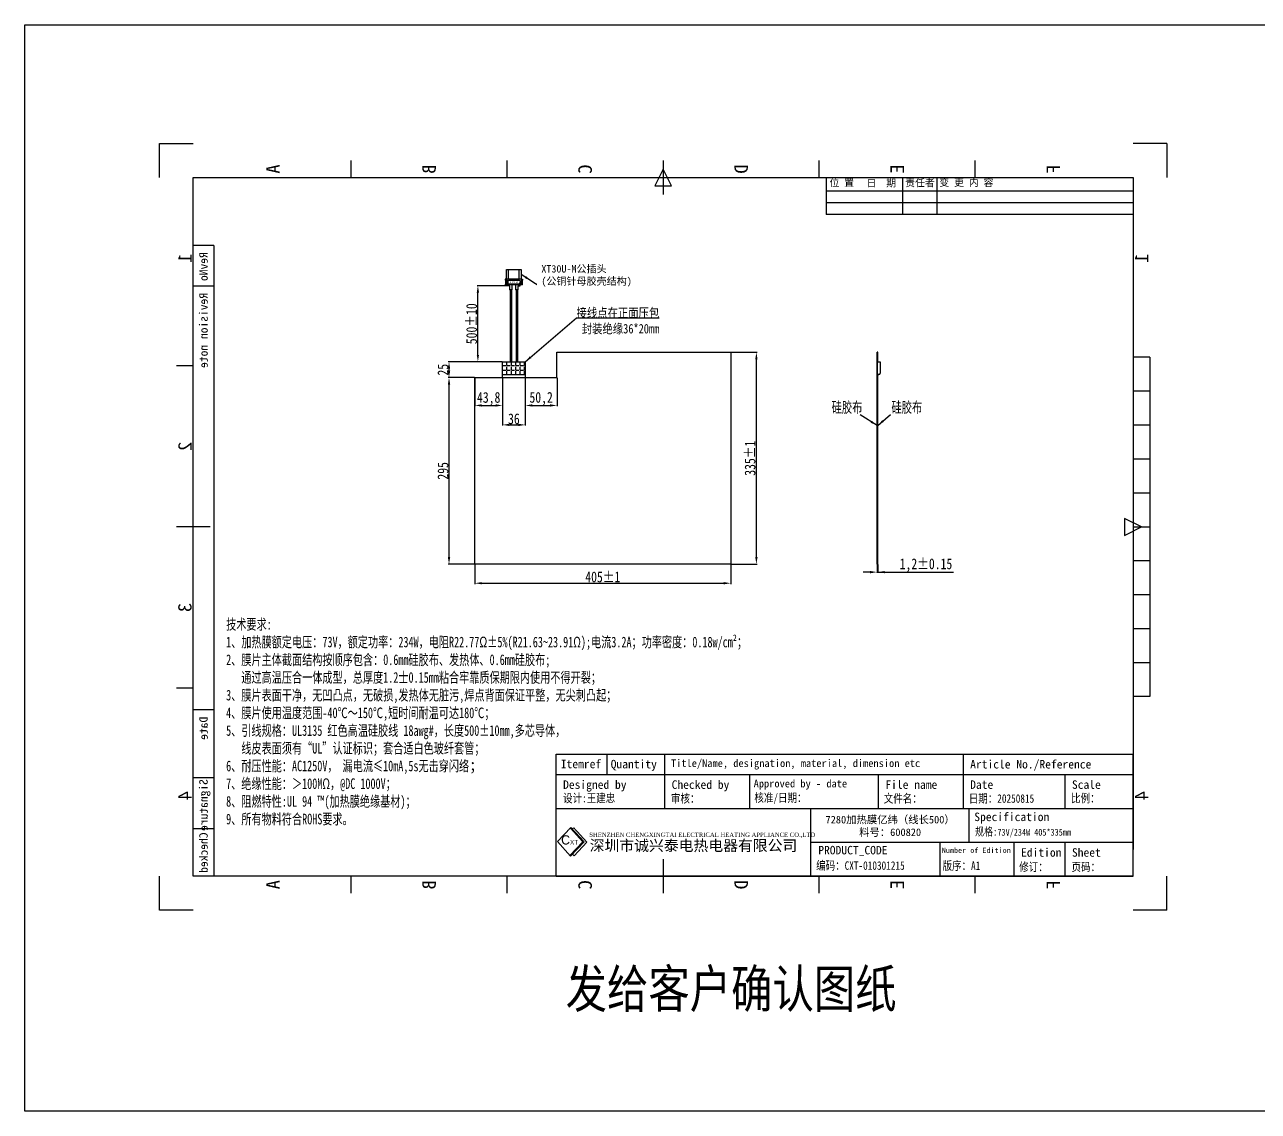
# Model space of a CAD drawing. Header units: millimetres. Extents: x 10174 to 16450, y -14395 to -12676.
# Drawn here: x 10174 to 12126, y -14395 to -12676 of the extents above; entities that cross this region are included whole.
import ezdxf
from ezdxf.enums import TextEntityAlignment as Align

# ---------------------------------------------------------------- set-up
doc = ezdxf.new("R2010")
doc.units = ezdxf.units.MM
for name, color, linetype in [('7标注层', 7, 'Continuous'), ('FRAME 025', 7, 'Continuous'), ('FRAME 050', 6, 'Continuous'), ('FRAME 070', 5, 'Continuous'), ('FRAME 200', 8, 'Continuous'), ('参照', 6, 'Continuous'), ('标注', 3, 'Continuous')]:
    doc.layers.add(name, color=color, linetype=linetype)
doc.styles.add('10号', font='', dxfattribs={"width": 0.7, "height": 15})
doc.styles.add('ISO Proportional', font='simhei.ttf', dxfattribs={"width": 0.8})
doc.styles.get("Standard").update_dxf_attribs({"font": 'arial.ttf'})
doc.styles.add('仿宋', font='simfang.ttf', dxfattribs={"width": 0.7, "height": 16})
doc.styles.add('标注', font='', dxfattribs={"height": 12})
doc.styles.get('10号').set_extended_font_data('SimSun')
doc.styles.get('标注').set_extended_font_data('SimSun')
doc.dimstyles.new('ISO-25', dxfattribs={"dimtxt": 17, "dimasz": 11, "dimexe": 1.25, "dimexo": 0.625, "dimgap": 1, "dimtad": 1, "dimtoh": 1, "dimtxsty": 'ISO Proportional', "dimcen": 2.5, "dimclrd": 1, "dimclre": 1, "dimclrt": 256, "dimadec": 0, "dimazin": 0, "dimtfac": 1, "dimtmove": 0, "dimatfit": 3, "dimfxl": 1, "dimarcsym": 0})

# ---------------------------------------------------------------- blocks, each defined once
blk = doc.blocks.new('*D129')
at = {"color": 1, "lineweight": -2}
for p, q in [((11512.1, -13542.4), (11501.1, -13542.4)), ((11523.1, -13530.3), (11523.1, -13543.7)), ((11523.1, -13542.4), (11524.3, -13542.4)), ((11524.3, -13530.3), (11524.3, -13543.7)), ((11524.3, -13542.4), (11644.1, -13542.4))]:
    blk.add_line(p, q, dxfattribs=at)
at = {"color": 1}
for points in [[(11512.1, -13544.3), (11512.1, -13540.6), (11523.1, -13542.4)], [(11535.3, -13540.6), (11535.3, -13544.3), (11524.3, -13542.4)]]:
    blk.add_solid(points, dxfattribs=at)
at = {"layer": 'Defpoints', "color": 0}
for p in [(11523.1, -13529.7), (11524.3, -13529.7), (11524.3, -13542.4)]:
    blk.add_point(p, dxfattribs=at)
at = {"insert": (11600.5, -13531.5), "char_height": 17, "attachment_point": 5, "style": 'ISO Proportional'}
blk.add_mtext('1,2±0.15', dxfattribs=at)
blk = doc.blocks.new('*D126')
at = {"color": 1, "lineweight": -2}
for p, q in [((10941.3, -13089.3), (10890.2, -13089.3)), ((10891.4, -13198.7), (10891.4, -13100.3)), ((10929.7, -13209.7), (10890.2, -13209.7))]:
    blk.add_line(p, q, dxfattribs=at)
at = {"color": 1}
for points in [[(10893.2, -13100.3), (10889.6, -13100.3), (10891.4, -13089.3)], [(10889.6, -13198.7), (10893.2, -13198.7), (10891.4, -13209.7)]]:
    blk.add_solid(points, dxfattribs=at)
at = {"layer": 'Defpoints', "color": 0}
for p in [(10891.4, -13089.3), (10941.9, -13089.3), (10930.4, -13209.7)]:
    blk.add_point(p, dxfattribs=at)
at = {"insert": (10881.5, -13149.5), "char_height": 17, "attachment_point": 5, "rotation": 90, "style": 'ISO Proportional'}
blk.add_mtext('500±10', dxfattribs=at)
blk = doc.blocks.new('1')
for p, q in [((10307.6, -9761.5), (10308.8, -9760.1)), ((10307.6, -9763.4), (10307.6, -9761.5)), ((10307.8, -9742.4), (10309, -9741.1)), ((10307.8, -9744.3), (10307.8, -9742.4)), ((10307.8, -9744.3), (10307.8, -9746.2)), ((10307.8, -9746.2), (10309, -9747.5)), ((10308.8, -9766.6), (10308.8, -9760.1)), ((10308.8, -9760.1), (10324.4, -9760.1)), ((10309, -9747.5), (10309, -9741.1)), ((10309, -9741.1), (10321.9, -9741.1)), ((10324.2, -9747.5), (10309, -9747.5)), ((10321.9, -9741.1), (10321.9, -9733.9)), ((10321.9, -9733.9), (10324.4, -9733.9)), ((10324.4, -9780.8), (10324.4, -9727.1)), ((10324.4, -9727.1), (10327, -9727.1)), ((10342.6, -9730.7), (10324.4, -9730.7)), ((10324.4, -9733.1), (10327.5, -9733.1)), ((10327.5, -9735.7), (10324.4, -9735.7)), ((10327, -9727.1), (10327, -9730.7)), ((10327.2, -9736.5), (10331.1, -9734.3)), ((10327.2, -9736.5), (10327.2, -9771.4)), ((10327.5, -9733.1), (10327.5, -9735.7)), ((10338.5, -9727.9), (10328, -9727.9)), ((10328, -9727.9), (10328, -9730.7)), ((10331.1, -9734.3), (10331.1, -9730.7)), ((10335.8, -9734.3), (10331.1, -9734.3)), ((10335.8, -9730.7), (10335.8, -9734.3)), ((10335.8, -9734.3), (10339.5, -9736.7)), ((10338.5, -9727.9), (10338.5, -9730.7)), ((10342.6, -9726.9), (10339.5, -9726.9)), ((10339.5, -9726.9), (10339.5, -9730.7)), ((10339.5, -9736.7), (10339.5, -9771.2)), ((10342.6, -9730.7), (10342.6, -9726.9)), ((10342.6, -9777.1), (10342.6, -9730.7)), ((10342.6, -9730.7), (10373, -9730.7)), ((10342.6, -9736.9), (10373, -9736.9)), ((10373, -9730.7), (10373, -9777.1)), ((10307.6, -9763.4), (10307.6, -9765.3)), ((10307.6, -9765.3), (10308.8, -9766.6)), ((10321.9, -9766.6), (10308.8, -9766.6)), ((10321.9, -9766.6), (10321.9, -9773.9)), ((10321.9, -9773.9), (10324.4, -9773.9)), ((10327.5, -9772.1), (10324.4, -9772.1)), ((10324.4, -9774.7), (10327.5, -9774.7)), ((10342.6, -9777.1), (10324.4, -9777.1)), ((10324.4, -9780.8), (10327, -9780.8)), ((10327, -9780.8), (10327, -9777.1)), ((10327.2, -9771.4), (10331.1, -9773.6)), ((10327.5, -9774.7), (10327.5, -9772.1)), ((10328, -9779.9), (10328, -9777.1)), ((10338.5, -9779.9), (10328, -9779.9)), ((10335.8, -9773.6), (10331.1, -9773.6)), ((10331.1, -9773.6), (10331.1, -9777.1)), ((10335.8, -9773.6), (10339.5, -9771.2)), ((10335.8, -9777.1), (10335.8, -9773.6)), ((10338.5, -9779.9), (10338.5, -9777.1)), ((10339.5, -9781), (10339.5, -9777.1)), ((10342.6, -9781), (10339.5, -9781)), ((10342.6, -9771), (10373, -9771)), ((10373, -9777.1), (10342.6, -9777.1)), ((10342.6, -9777.1), (10342.6, -9781))]:
    blk.add_line(p, q)
at = {"layer": '参照', "insert": (10335.8, -9741.9), "char_height": 5, "attachment_point": 1, "rotation": 270, "style": 'ISO Proportional'}
blk.add_mtext_dynamic_manual_height_columns('{\\C0;XT30U-M}', width=23.219, gutter_width=12.5, heights=[1.78], dxfattribs=at)
blk = doc.blocks.new('*D127')
at = {"color": 1, "lineweight": -2}
for p, q in [((10886.6, -13530.3), (10886.6, -13561.3)), ((11291.6, -13530.3), (11291.6, -13561.3)), ((10897.6, -13560), (11280.6, -13560))]:
    blk.add_line(p, q, dxfattribs=at)
at = {"color": 1}
for points in [[(10897.6, -13558.2), (10897.6, -13561.8), (10886.6, -13560)], [(11280.6, -13561.8), (11280.6, -13558.2), (11291.6, -13560)]]:
    blk.add_solid(points, dxfattribs=at)
at = {"layer": 'Defpoints', "color": 0}
for p in [(10886.6, -13529.7), (11291.6, -13529.7), (11291.6, -13560)]:
    blk.add_point(p, dxfattribs=at)
at = {"insert": (11089.1, -13550.1), "char_height": 17, "attachment_point": 5, "style": 'ISO Proportional'}
blk.add_mtext('405±1', dxfattribs=at)
blk = doc.blocks.new('*D128')
at = {"color": 1, "lineweight": -2}
for p, q in [((11292.2, -13194.7), (11333.4, -13194.7)), ((11332.1, -13518.7), (11332.1, -13205.7)), ((11292.2, -13529.7), (11333.4, -13529.7))]:
    blk.add_line(p, q, dxfattribs=at)
at = {"color": 1}
for points in [[(11334, -13205.7), (11330.3, -13205.7), (11332.1, -13194.7)], [(11330.3, -13518.7), (11334, -13518.7), (11332.1, -13529.7)]]:
    blk.add_solid(points, dxfattribs=at)
at = {"layer": 'Defpoints', "color": 0}
for p in [(11291.6, -13194.7), (11332.1, -13194.7), (11291.6, -13529.7)]:
    blk.add_point(p, dxfattribs=at)
at = {"insert": (11322.2, -13362.2), "char_height": 17, "attachment_point": 5, "rotation": 90, "style": 'ISO Proportional'}
blk.add_mtext('335±1', dxfattribs=at)
blk = doc.blocks.new('*D130')
at = {"color": 1, "lineweight": -2}
for p, q in [((10885.9, -13234.7), (10844.5, -13234.7)), ((10845.7, -13518.7), (10845.7, -13245.7)), ((10885.9, -13529.7), (10844.5, -13529.7))]:
    blk.add_line(p, q, dxfattribs=at)
at = {"color": 1}
for points in [[(10847.6, -13245.7), (10843.9, -13245.7), (10845.7, -13234.7)], [(10843.9, -13518.7), (10847.6, -13518.7), (10845.7, -13529.7)]]:
    blk.add_solid(points, dxfattribs=at)
at = {"layer": 'Defpoints', "color": 0}
for p in [(10845.7, -13234.7), (10886.6, -13234.7), (10886.6, -13529.7)]:
    blk.add_point(p, dxfattribs=at)
at = {"insert": (10836.2, -13382.2), "char_height": 17, "attachment_point": 5, "rotation": 90, "style": 'ISO Proportional'}
blk.add_mtext('295', dxfattribs=at)
blk = doc.blocks.new('*D131')
at = {"color": 1, "lineweight": -2}
for p, q in [((10886.6, -13235.3), (10886.6, -13280)), ((10930.4, -13235.3), (10930.4, -13280)), ((10897.6, -13278.7), (10919.4, -13278.7))]:
    blk.add_line(p, q, dxfattribs=at)
at = {"color": 1}
for points in [[(10897.6, -13276.9), (10897.6, -13280.6), (10886.6, -13278.7)], [(10919.4, -13280.6), (10919.4, -13276.9), (10930.4, -13278.7)]]:
    blk.add_solid(points, dxfattribs=at)
at = {"layer": 'Defpoints', "color": 0}
for p in [(10886.6, -13234.7), (10930.4, -13234.7), (10930.4, -13278.7)]:
    blk.add_point(p, dxfattribs=at)
at = {"insert": (10908.5, -13268.2), "char_height": 17, "attachment_point": 5, "style": 'ISO Proportional'}
blk.add_mtext('43,8', dxfattribs=at)
blk = doc.blocks.new('*D132')
at = {"color": 1, "lineweight": -2}
for p, q in [((10930.4, -13235.3), (10930.4, -13310.7)), ((10966.4, -13235.3), (10966.4, -13310.7)), ((10941.4, -13309.5), (10955.4, -13309.5))]:
    blk.add_line(p, q, dxfattribs=at)
at = {"color": 1}
for points in [[(10941.4, -13307.6), (10941.4, -13311.3), (10930.4, -13309.5)], [(10955.4, -13311.3), (10955.4, -13307.6), (10966.4, -13309.5)]]:
    blk.add_solid(points, dxfattribs=at)
at = {"layer": 'Defpoints', "color": 0}
for p in [(10930.4, -13234.7), (10966.4, -13234.7), (10966.4, -13309.5)]:
    blk.add_point(p, dxfattribs=at)
at = {"insert": (10948.4, -13300), "char_height": 17, "attachment_point": 5, "style": 'ISO Proportional'}
blk.add_mtext('36', dxfattribs=at)
blk = doc.blocks.new('*D133')
at = {"color": 1, "lineweight": -2}
for p, q in [((10966.4, -13235.3), (10966.4, -13280)), ((11016.6, -13235.3), (11016.6, -13280)), ((10977.4, -13278.7), (11005.6, -13278.7))]:
    blk.add_line(p, q, dxfattribs=at)
at = {"color": 1}
for points in [[(10977.4, -13276.9), (10977.4, -13280.6), (10966.4, -13278.7)], [(11005.6, -13280.6), (11005.6, -13276.9), (11016.6, -13278.7)]]:
    blk.add_solid(points, dxfattribs=at)
at = {"layer": 'Defpoints', "color": 0}
for p in [(10966.4, -13234.7), (11016.6, -13234.7), (11016.6, -13278.7)]:
    blk.add_point(p, dxfattribs=at)
at = {"insert": (10991.5, -13268.1), "char_height": 17, "attachment_point": 5, "style": 'ISO Proportional'}
blk.add_mtext('50,2', dxfattribs=at)
blk = doc.blocks.new('*D134')
at = {"color": 1, "lineweight": -2}
for p, q in [((10929.7, -13209.7), (10844.5, -13209.7)), ((10885.9, -13234.7), (10844.5, -13234.7)), ((10845.7, -13223.7), (10845.7, -13220.7))]:
    blk.add_line(p, q, dxfattribs=at)
at = {"color": 1}
for points in [[(10847.6, -13220.7), (10843.9, -13220.7), (10845.7, -13209.7)], [(10843.9, -13223.7), (10847.6, -13223.7), (10845.7, -13234.7)]]:
    blk.add_solid(points, dxfattribs=at)
at = {"layer": 'Defpoints', "color": 0}
for p in [(10845.7, -13209.7), (10930.4, -13209.7), (10886.6, -13234.7)]:
    blk.add_point(p, dxfattribs=at)
at = {"insert": (10836.2, -13222.2), "char_height": 17, "attachment_point": 5, "rotation": 90, "style": 'ISO Proportional'}
blk.add_mtext('25', dxfattribs=at)

msp = doc.modelspace()

# ---------------------------------------------------------------- hatches: boundary and pattern name
h = msp.add_hatch()
h.set_pattern_fill('ANGLE', color=3)
h.set_pattern_definition([(0, (10930.37, -13229.6655), (0, 6.985), [5.08, -1.905]), (90, (10930.37, -13229.6655), (-6.985, 4e-16), [5.08, -1.905])])
h.paths.add_polyline_path([(10930.37, -13229.665), (10966.37, -13229.665), (10966.37, -13209.665), (10930.37, -13209.665)])

# ---------------------------------------------------------------- linework, layer by layer
for p, q in [((11523.085, -13529.665), (11523.085, -13194.665)), ((11523.085, -13194.665), (11523.085, -13229.665)), ((11524.285, -13194.665), (11523.085, -13194.665)), ((11524.285, -13209.665), (11524.285, -13194.665)), ((10930.37, -13234.665), (10930.37, -13209.665)), ((10930.37, -13209.665), (10966.37, -13209.665)), ((10966.37, -13209.665), (10966.37, -13234.665)), ((11523.085, -13209.665), (11528.085, -13209.665)), ((11528.085, -13209.665), (11528.085, -13227.665)), ((10930.37, -13229.665), (10966.37, -13229.665)), ((11526.085, -13229.665), (11523.085, -13229.665)), ((11523.085, -13229.665), (11526.085, -13229.665)), ((11523.085, -13234.665), (11524.285, -13234.665)), ((11524.285, -13529.665), (11524.285, -13229.665)), ((11523.085, -13529.665), (11524.285, -13529.665))]:
    msp.add_line(p, q)
at = {"lineweight": 9}
for p, q in [((11017.481, -13968.504), (11038.103, -13991.59)), ((11037.149, -13990.521), (11057.511, -13969.167)), ((11038.103, -13991.59), (11059.413, -13969.243)), ((11043.503, -13991.087), (11063.809, -13969.794)), ((11040.878, -13988.68), (11043.503, -13991.087))]:
    msp.add_line(p, q, dxfattribs=at)
for points in [[(10944.97, -13209.665), (10944.97, -13096.398), (10942.37, -13096.398), (10942.37, -13209.665)], [(10954.37, -13209.665), (10954.37, -13096.398), (10951.77, -13096.398), (10951.77, -13209.665)]]:
    msp.add_lwpolyline(points)
msp.add_lwpolyline([(11016.57, -13234.665), (11016.57, -13194.665), (11291.57, -13194.665), (11291.57, -13529.665), (10886.57, -13529.665), (10886.57, -13234.665)], close=True)
msp.add_arc((11526.085, -13227.665), 2, 270, 0)
at = {"layer": 'FRAME 050'}
for p, q in [((10690.689, -12918.148), (10690.689, -12891.305)), ((10937.645, -12918.148), (10937.645, -12891.305)), ((11184.601, -12904.727), (11171.18, -12931.57)), ((11184.601, -12891.305), (11184.601, -12944.991)), ((11198.023, -12931.57), (11184.601, -12904.727)), ((11431.558, -12918.148), (11431.558, -12891.305)), ((11678.514, -12918.148), (11678.514, -12891.305)), ((11171.18, -12931.57), (11198.023, -12931.57)), ((10441.048, -13726.007), (10414.205, -13726.007)), ((11184.601, -13996.668), (11184.601, -14050.354)), ((10690.689, -14050.354), (10690.689, -14023.511)), ((10937.645, -14050.354), (10937.645, -14023.511)), ((11431.558, -14050.354), (11431.558, -14023.511)), ((11678.514, -14050.354), (11678.514, -14023.511))]:
    msp.add_line(p, q, dxfattribs=at)
for points in [[(10441.048, -13215.988), (10414.205, -13215.988)], [(11954.998, -13202.567), (11928.155, -13202.567)], [(11954.998, -13256.253), (11928.155, -13256.253)], [(11954.998, -13309.939), (11928.155, -13309.939)], [(11954.998, -13363.625), (11928.155, -13363.625)], [(11954.998, -13417.312), (11928.155, -13417.312)], [(10467.891, -13470.998), (10414.205, -13470.998)], [(11928.155, -13470.998), (11954.998, -13470.998)], [(11954.998, -13524.684), (11928.155, -13524.684)], [(11954.998, -13578.37), (11928.155, -13578.37)]]:
    msp.add_lwpolyline(points, dxfattribs=at)
msp.add_lwpolyline([(11914.733, -13457.576), (11914.733, -13484.419), (11941.576, -13470.998)], close=True, dxfattribs=at)
at = {"layer": 'FRAME 070'}
for p, q in [((10441.048, -12918.148), (11928.155, -12918.148)), ((10441.048, -14023.511), (10441.048, -12918.148)), ((11442.422, -12918.148), (11442.422, -12976.619)), ((11563.56, -12918.148), (11563.56, -12976.619)), ((11617.896, -12918.148), (11617.896, -12976.619)), ((11928.155, -12939.534), (11442.422, -12939.534)), ((11928.155, -12958.011), (11442.422, -12958.011)), ((11928.155, -12976.619), (11442.422, -12976.619)), ((10473.26, -13025.52), (10473.26, -14023.511)), ((10473.26, -13760.449), (10441.048, -13760.449)), ((10473.26, -13867.821), (10441.048, -13867.821)), ((10473.26, -13948.35), (10441.048, -13948.35)), ((11418.136, -13969.825), (11928.155, -13969.825)), ((11623.201, -14023.511), (11623.201, -13969.825)), ((11740.253, -14023.511), (11740.253, -13969.825)), ((11820.782, -14023.511), (11820.782, -13969.825)), ((11928.155, -14023.511), (10441.048, -14023.511)), ((11015.49, -14023.511), (11928.155, -14023.511))]:
    msp.add_line(p, q, dxfattribs=at)
for points in [[(10473.26, -13025.52), (10441.048, -13025.52)], [(10473.26, -13089.944), (10441.048, -13089.944)]]:
    msp.add_lwpolyline(points, dxfattribs=at)
at = {"layer": 'FRAME 200'}
for p, q in [((10387.362, -12918.148), (10387.362, -12864.462)), ((10387.362, -12864.462), (10441.048, -12864.462)), ((11981.841, -12864.462), (11928.155, -12864.462)), ((11981.841, -12864.462), (11981.841, -12918.148)), ((10387.362, -14077.197), (10387.362, -14023.511)), ((11981.841, -14077.197), (11981.841, -14023.511)), ((10441.048, -14077.197), (10387.362, -14077.197)), ((11981.841, -14077.197), (11928.155, -14077.197))]:
    msp.add_line(p, q, dxfattribs=at)

# ---------------------------------------------------------------- block references
at = {"color": 0, "xscale": 0.5, "yscale": 0.5, "zscale": 0.5, "rotation": 89.99999999999999}
msp.add_blockref('1', (6071.377, -18250.203), dxfattribs=at)

# ---------------------------------------------------------------- texts
at = {"insert": (11178.435, -13166.518), "char_height": 15, "width": 600, "attachment_point": 9, "style": 'ISO Proportional'}
msp.add_mtext('接线点在正面压包\\P封装绝缘36*20mm', dxfattribs=at)
at = {"insert": (11030.223, -14171.539), "char_height": 60, "attachment_point": 1, "style": 'ISO Proportional'}
msp.add_mtext_dynamic_manual_height_columns('发给客户确认图纸', width=2055.03533, gutter_width=12.5, heights=[-80.899], dxfattribs=at)
at = {"layer": '7标注层', "color": 240, "char_height": 17, "attachment_point": 7, "style": '10号'}
for insert in [(11451.236, -13292.134), (11545.918, -13292.134)]:
    msp.add_mtext_dynamic_manual_height_columns('硅胶布', width=80.40933, gutter_width=12.5, heights=[-22.603], dxfattribs=dict(at, insert=insert))
at = {"layer": 'FRAME 025', "style": 'ISO Proportional', "text_generation_flag": 2}
for s, height, p in [('RevNo', 13.4215, (10457.154, -13036.258)), ('Revision note', 13.42154, (10457.154, -13100.681)), ('Date', 13.4215, (10457.154, -13771.186)), ('Signature', 13.4215, (10457.154, -13869.759)), ('Checked', 13.4215, (10457.154, -13954.164))]:
    msp.add_text(s, height=height, rotation=90, dxfattribs=at).set_placement(p, align=Align.MIDDLE_LEFT)
at = {"layer": 'FRAME 025', "style": 'ISO Proportional'}
for s, height, p in [('Number of Edition', 8.20691, (11625.567, -13982.528)), ('Edition', 13.4215, (11750.99, -13985.931)), ('Sheet', 13.4215, (11831.52, -13985.931))]:
    msp.add_text(s, height=height, dxfattribs=at).set_placement(p, align=Align.MIDDLE_LEFT)
at = {"layer": 'FRAME 025', "insert": (10492.975, -13616.578), "char_height": 16.8, "width": 1586.54195, "attachment_point": 1, "style": '仿宋', "bg_fill": 2}
msp.add_mtext('{\\fSimHei|b0|i0|c134|p49;\\C0;技术要求:\\P\\pxt32.29274;1、加热膜额定电压：73V，额定功率：234W，电阻R22.77\\fArial|b0|i0|c0|p34;Ω\\fSimHei|b0|i0|c134|p49;±5%(R21.63~23.91Ω);电流3.2A；功率密度：0.18w/cm\\fSimSun|b0|i0|c134|p2;²\\fSimHei|b0|i0|c134|p49;；^J\\fSimSun|b0|i0|c134|p2;\\C256;2、膜片主体截面结构按顺序包含：\\fSimHei|b0|i0|c134|p49;0.6mm硅胶布、发热体、0.6mm硅胶布;\\P\\ptz;   通过高温压合一体成型，总厚度1.2士0.15mm粘合牢靠质保期限内使用不得开裂\\C0;；\\P3、膜片表面干净，无凹凸点，无破损,发热体无脏污,\\C256;焊点背面保证平整，无尖刺凸起\\C0;；\\P4、膜片使用温度范围-40℃～150℃,短时间耐温可达180℃；\\P\\pt39.648857;5、引线规格：UL3135 红色高温硅胶线 18awg#，长度500±10mm,多芯导体，\\P   线皮表面须有“UL”认证标识；套合适白色玻纤套管；\\P\\pt10.844456;6、\\C256;耐压性能：AC1250V， 漏电流≤10mA,5s无击穿闪络\\fSimSun|b0|i0|c134|p2;\\W1;； \\P\\ptz;\\fSimHei|b0|i0|c134|p49;\\W0.7;7、绝缘性能：＞100MΩ，@DC 1000V；\\P8、阻燃特性:UL 94 \\fSimSun|b0|i0|c134|p2;™\\fSimHei|b0|i0|c134|p49;(加热膜绝缘基材)；\\P9、所有物料符合ROHS要求。}', dxfattribs=at)
at = {"layer": 'FRAME 025', "color": 1, "insert": (11068.342, -13966.351), "char_height": 18.06255, "width": 344.0486, "attachment_point": 1}
msp.add_mtext('{\\fSimSun|b0|i0|c134|p2;\\H0.9524x;深圳市诚兴泰电热电器有限公司}', dxfattribs=at)
at = {"layer": 'FRAME 025', "char_height": 13.42154, "attachment_point": 1, "style": 'ISO Proportional'}
for s, insert, width in [('{\\fSimSun|b0|i0|c134|p2;编码：CXT-010301215}', (11426.72, -13999.906), 278.66226), ('{\\fSimSun|b0|i0|c134|p2;版序：A1}', (11626.738, -14000.194), 137.64471), ('{\\fￋￎￌﾣﾤ|b0|i0|c134|p2;修订：}', (11748.053, -14002.134), 110.05661), ('{\\fￋￎￌﾣﾤ|b0|i0|c134|p2;页码：}', (11830.878, -14002.119), 110.05661)]:
    msp.add_mtext(s, dxfattribs=dict(at, insert=insert, width=width))
at = {"layer": 'FRAME 025', "style": 'ISO Proportional', "flags": 8}
msp.add_attdef('PRODUCT_CODE', text='X', height=13.422, dxfattribs=at).set_placement((11484.842, -13983.446), align=Align.MIDDLE)
at = {"layer": 'FRAME 050', "style": 'ISO Proportional', "text_generation_flag": 2}
for s, p in [('A', (10567.211, -12904.727)), ('B', (10814.167, -12904.727)), ('C', (11061.123, -12904.727)), ('D', (11308.08, -12904.727)), ('E', (11555.036, -12904.727)), ('F', (11801.992, -12904.727)), ('1', (10427.627, -13045.653)), ('1', (11941.576, -13045.653)), ('2', (10427.627, -13343.493)), ('3', (10427.627, -13598.502)), ('4', (10427.627, -13896.006)), ('A', (10567.211, -14036.932)), ('B', (10814.167, -14036.932)), ('C', (11061.123, -14036.932)), ('D', (11308.08, -14036.932)), ('E', (11555.036, -14036.932)), ('F', (11801.992, -14036.932))]:
    msp.add_text(s, height=21.474, rotation=90, dxfattribs=at).set_placement(p, align=Align.MIDDLE)
at = {"layer": '标注', "char_height": 11.4387, "attachment_point": 1, "style": '标注'}
for s, insert, width in [('位 置', (11447.816, -12920.649), 224.49931), ('日  期', (11506.342, -12921.18), 99.17054), ('责任者', (11567.604, -12920.873), 226.9257), ('变 更 内 容', (11621.643, -12920.247), 209.62677)]:
    msp.add_mtext(s, dxfattribs=dict(at, insert=insert, width=width))

# ---------------------------------------------------------------- dimensions: what is measured, and where the dimension line sits
for base, p1, p2, text, picture, middle in [((10891.403, -13089.255), (10930.37, -13209.665), (10941.912, -13089.255), '500±10', '*D126', (10881.473, -13149.46)), ((11332.13, -13194.665), (11291.57, -13529.665), (11291.57, -13194.665), '<>±1', '*D128', (11322.248, -13362.165))]:
    dim = msp.add_linear_dim(base=base, p1=p1, p2=p2, angle=90, text=text, dimstyle='ISO-25', override={"dimtxsty": 'ISO Proportional'})
    dim.commit()
    dim.dimension.update_dxf_attribs({"geometry": picture, "text_midpoint": middle})
for base, p1, p2, picture, middle in [((10845.73, -13209.665), (10886.57, -13234.665), (10930.37, -13209.665), '*D134', (10836.23, -13222.165)), ((10845.73, -13234.665), (10886.57, -13529.665), (10886.57, -13234.665), '*D130', (10836.23, -13382.165))]:
    dim = msp.add_linear_dim(base=base, p1=p1, p2=p2, angle=90, dimstyle='ISO-25')
    dim.commit()
    dim.dimension.update_dxf_attribs({"geometry": picture, "text_midpoint": middle})
for base, p1, p2, picture, middle in [((10930.37, -13278.722), (10886.57, -13234.665), (10930.37, -13234.665), '*D131', (10908.47, -13268.171)), ((10966.37, -13309.473), (10930.37, -13234.665), (10966.37, -13234.665), '*D132', (10948.37, -13299.973)), ((11016.57, -13278.722), (10966.37, -13234.665), (11016.57, -13234.665), '*D133', (10991.47, -13268.123))]:
    dim = msp.add_linear_dim(base=base, p1=p1, p2=p2, dimstyle='ISO-25')
    dim.commit()
    dim.dimension.update_dxf_attribs({"geometry": picture, "text_midpoint": middle})
dim = msp.add_linear_dim(base=(11524.285, -13542.429), p1=(11523.085, -13529.665), p2=(11524.285, -13529.665), text='<>±0.15', dimstyle='ISO-25', override={"dimtxsty": 'ISO Proportional'})
dim.commit()
dim.dimension.update_dxf_attribs({"geometry": '*D129', "text_midpoint": (11600.529, -13542.429), "dimtype": 160})
dim = msp.add_linear_dim(base=(11291.57, -13560.012), p1=(10886.57, -13529.665), p2=(11291.57, -13529.665), text='<>±1', dimstyle='ISO-25', override={"dimtxsty": 'ISO Proportional'})
dim.commit()
dim.dimension.update_dxf_attribs({"geometry": '*D127', "text_midpoint": (11089.07, -13550.083)})

# ---------------------------------------------------------------- leaders
for points in [[(10959.942, -13071.314), (10993.353, -13092.726), (11077.988, -13092.726)], [(11523.285, -13310.37), (11496.447, -13293.8)], [(11524.285, -13310.375), (11544.549, -13293.197)]]:
    msp.add_leader(points, dimstyle='ISO-25', override={"dimgap": 0.625, "dimtad": 0})
at = {"annotation_type": 0, "has_hookline": 1, "hookline_direction": 1, "text_width": 136.854}
msp.add_leader([(10966.37, -13209.665), (11047.228, -13140.126), (11178.435, -13140.126)], dimstyle='ISO-25', override={"dimgap": 1, "dimtad": 0}, dxfattribs=at)

# ---------------------------------------------------------------- next in the draw order: linework, layer by layer
at = {"lineweight": 9}
for p, q in [((11038.674, -13946.389), (11017.481, -13968.504)), ((11057.511, -13969.167), (11037.733, -13947.371)), ((11059.413, -13969.243), (11038.674, -13946.389)), ((11040.79, -13948.721), (11043.015, -13946.88)), ((11063.809, -13969.794), (11043.015, -13946.88))]:
    msp.add_line(p, q, dxfattribs=at)
at = {"layer": 'FRAME 050'}
for p, q in [((11954.998, -13202.567), (11954.998, -13739.428)), ((11954.998, -13632.056), (11928.155, -13632.056)), ((11954.998, -13685.742), (11928.155, -13685.742)), ((11954.998, -13739.428), (11928.155, -13739.428))]:
    msp.add_line(p, q, dxfattribs=at)
at = {"layer": 'FRAME 070'}
for p, q in [((11928.155, -12918.148), (11928.155, -13981.016)), ((11015.49, -14023.511), (11015.49, -13830.241)), ((11015.49, -13830.241), (11928.155, -13830.241)), ((11096.019, -13862.452), (11096.019, -13830.241)), ((11187.286, -13862.452), (11187.286, -13830.241)), ((11659.724, -13862.452), (11659.724, -13830.241)), ((11928.155, -14023.511), (11928.155, -13830.241)), ((11015.49, -13862.452), (11928.155, -13862.452)), ((11187.286, -13916.139), (11187.286, -13862.452)), ((11321.501, -13916.139), (11321.501, -13862.452)), ((11525.508, -13916.139), (11525.508, -13862.452)), ((11659.724, -13916.139), (11659.724, -13862.452)), ((11820.782, -13916.139), (11820.782, -13862.452)), ((11015.49, -13916.139), (11928.155, -13916.139)), ((11418.136, -14023.511), (11418.136, -13916.139)), ((11668.848, -13969.825), (11668.848, -13916.139))]:
    msp.add_line(p, q, dxfattribs=at)

# ---------------------------------------------------------------- next in the draw order: texts
at = {"insert": (11023.116, -13958.732), "char_height": 17.03412, "width": 32.3914, "attachment_point": 1}
msp.add_mtext('{\\fFZShuTi|b0|i0|c134|p2;\\H0.8571x;C\\H0.5x;XT}', dxfattribs=at)
at = {"layer": '7标注层', "color": 240, "insert": (10991.862, -13110.457), "char_height": 14, "attachment_point": 7, "style": '10号', "bg_fill": 2}
msp.add_mtext_dynamic_manual_height_columns('{\\H0.833333x;\\W1;XT30U-M公插头\\P(公铜针母胶壳结构)\\P  }', width=366.66019, gutter_width=75, heights=[-56.087], dxfattribs=at)
at = {"layer": 'FRAME 025', "style": 'ISO Proportional'}
for s, height, p in [('Itemref', 13.4215, (11022.574, -13845.89)), ('Quantity', 13.4215, (11101.584, -13846.168)), ('Title/Name, designation, material, dimension etc', 12.07938, (11196.949, -13844.736)), ('Article No./Reference', 13.42154, (11670.461, -13846.347)), ('Designed by', 13.42154, (11026.227, -13878.558)), ('Checked by', 13.4215, (11198.023, -13878.558)), ('Approved by - date', 12.07938, (11327.799, -13876.948)), ('File name', 13.4215, (11536.246, -13878.558)), ('Date', 13.4215, (11670.461, -13878.558)), ('Scale', 13.4215, (11831.52, -13878.558)), ('Specification', 13.42154, (11676.956, -13929.586))]:
    msp.add_text(s, height=height, dxfattribs=at).set_placement(p, align=Align.MIDDLE_LEFT)
at = {"layer": 'FRAME 025'}
for s, insert, char_height, width, attachment_point, style in [('{\\fSimSun|b0|i0|c134|p2;设计:王建忠}', (11026.227, -13893.322), 13.42154, 289.82599, 1, 'ISO Proportional'), ('{\\fￋￎￌﾣﾤ|b0|i0|c134|p2;审核：}', (11196.935, -13893.858), 13.42154, 110.05661, 1, 'ISO Proportional'), ('{\\fSimSun|b0|i0|c134|p2;核准/日期：}', (11328.991, -13892.706), 13.42154, 210.87748, 1, 'ISO Proportional'), ('{\\fￋￎￌﾣﾤ|b0|i0|c134|p2;文件名：}', (11533.686, -13893.858), 13.42154, 110.05661, 1, 'ISO Proportional'), ('{\\fSimSun|b0|i0|c134|p2;日期：\\C1;20250815}', (11668.247, -13893.858), 13.42154, 245.89862, 1, 'ISO Proportional'), ('{\\fￋￎￌﾣﾤ|b0|i0|c134|p2;比例：}', (11830.167, -13893.481), 13.42154, 110.05661, 1, 'ISO Proportional'), ('{\\C1;7280加热膜亿纬（线长500）\\P料号：600820}', (11543.785, -13944.621), 12, 254.6521, 5, '标注'), ('{\\f宋体|b0|i0|c134|p2;规格:\\fSimSun|b0|i0|c134|p2;\\H0.847028x;\\C1;73V/234W 405*335mm}', (11678.132, -13946.594), 12.75046, 297.51278, 1, 'ISO Proportional')]:
    msp.add_mtext(s, dxfattribs=dict(at, insert=insert, char_height=char_height, width=width, attachment_point=attachment_point, style=style))
at = {"layer": 'FRAME 025', "color": 5, "insert": (11067.691, -13954.484), "char_height": 8.670025, "width": 346.1847, "attachment_point": 1}
msp.add_mtext('{\\fTimes New Roman|b0|i0|c0|p18;\\H0.7937x;SHENZHEN CHENGXINGTAI ELECTRICAL HEATING APPLIANCE CO.,LTD}', dxfattribs=at)
at = {"layer": 'FRAME 050', "style": 'ISO Proportional', "text_generation_flag": 2}
msp.add_text('4', height=21.474, rotation=90, dxfattribs=at).set_placement((11941.576, -13896.006), align=Align.MIDDLE)

# ---------------------------------------------------------------- next in the draw order: linework, layer by layer
msp.add_lwpolyline([(10174.169, -12676.364), (16450.127, -12676.364), (16450.127, -14395.431), (10174.169, -14395.431)], close=True)

doc.saveas('drawing.dxf')
